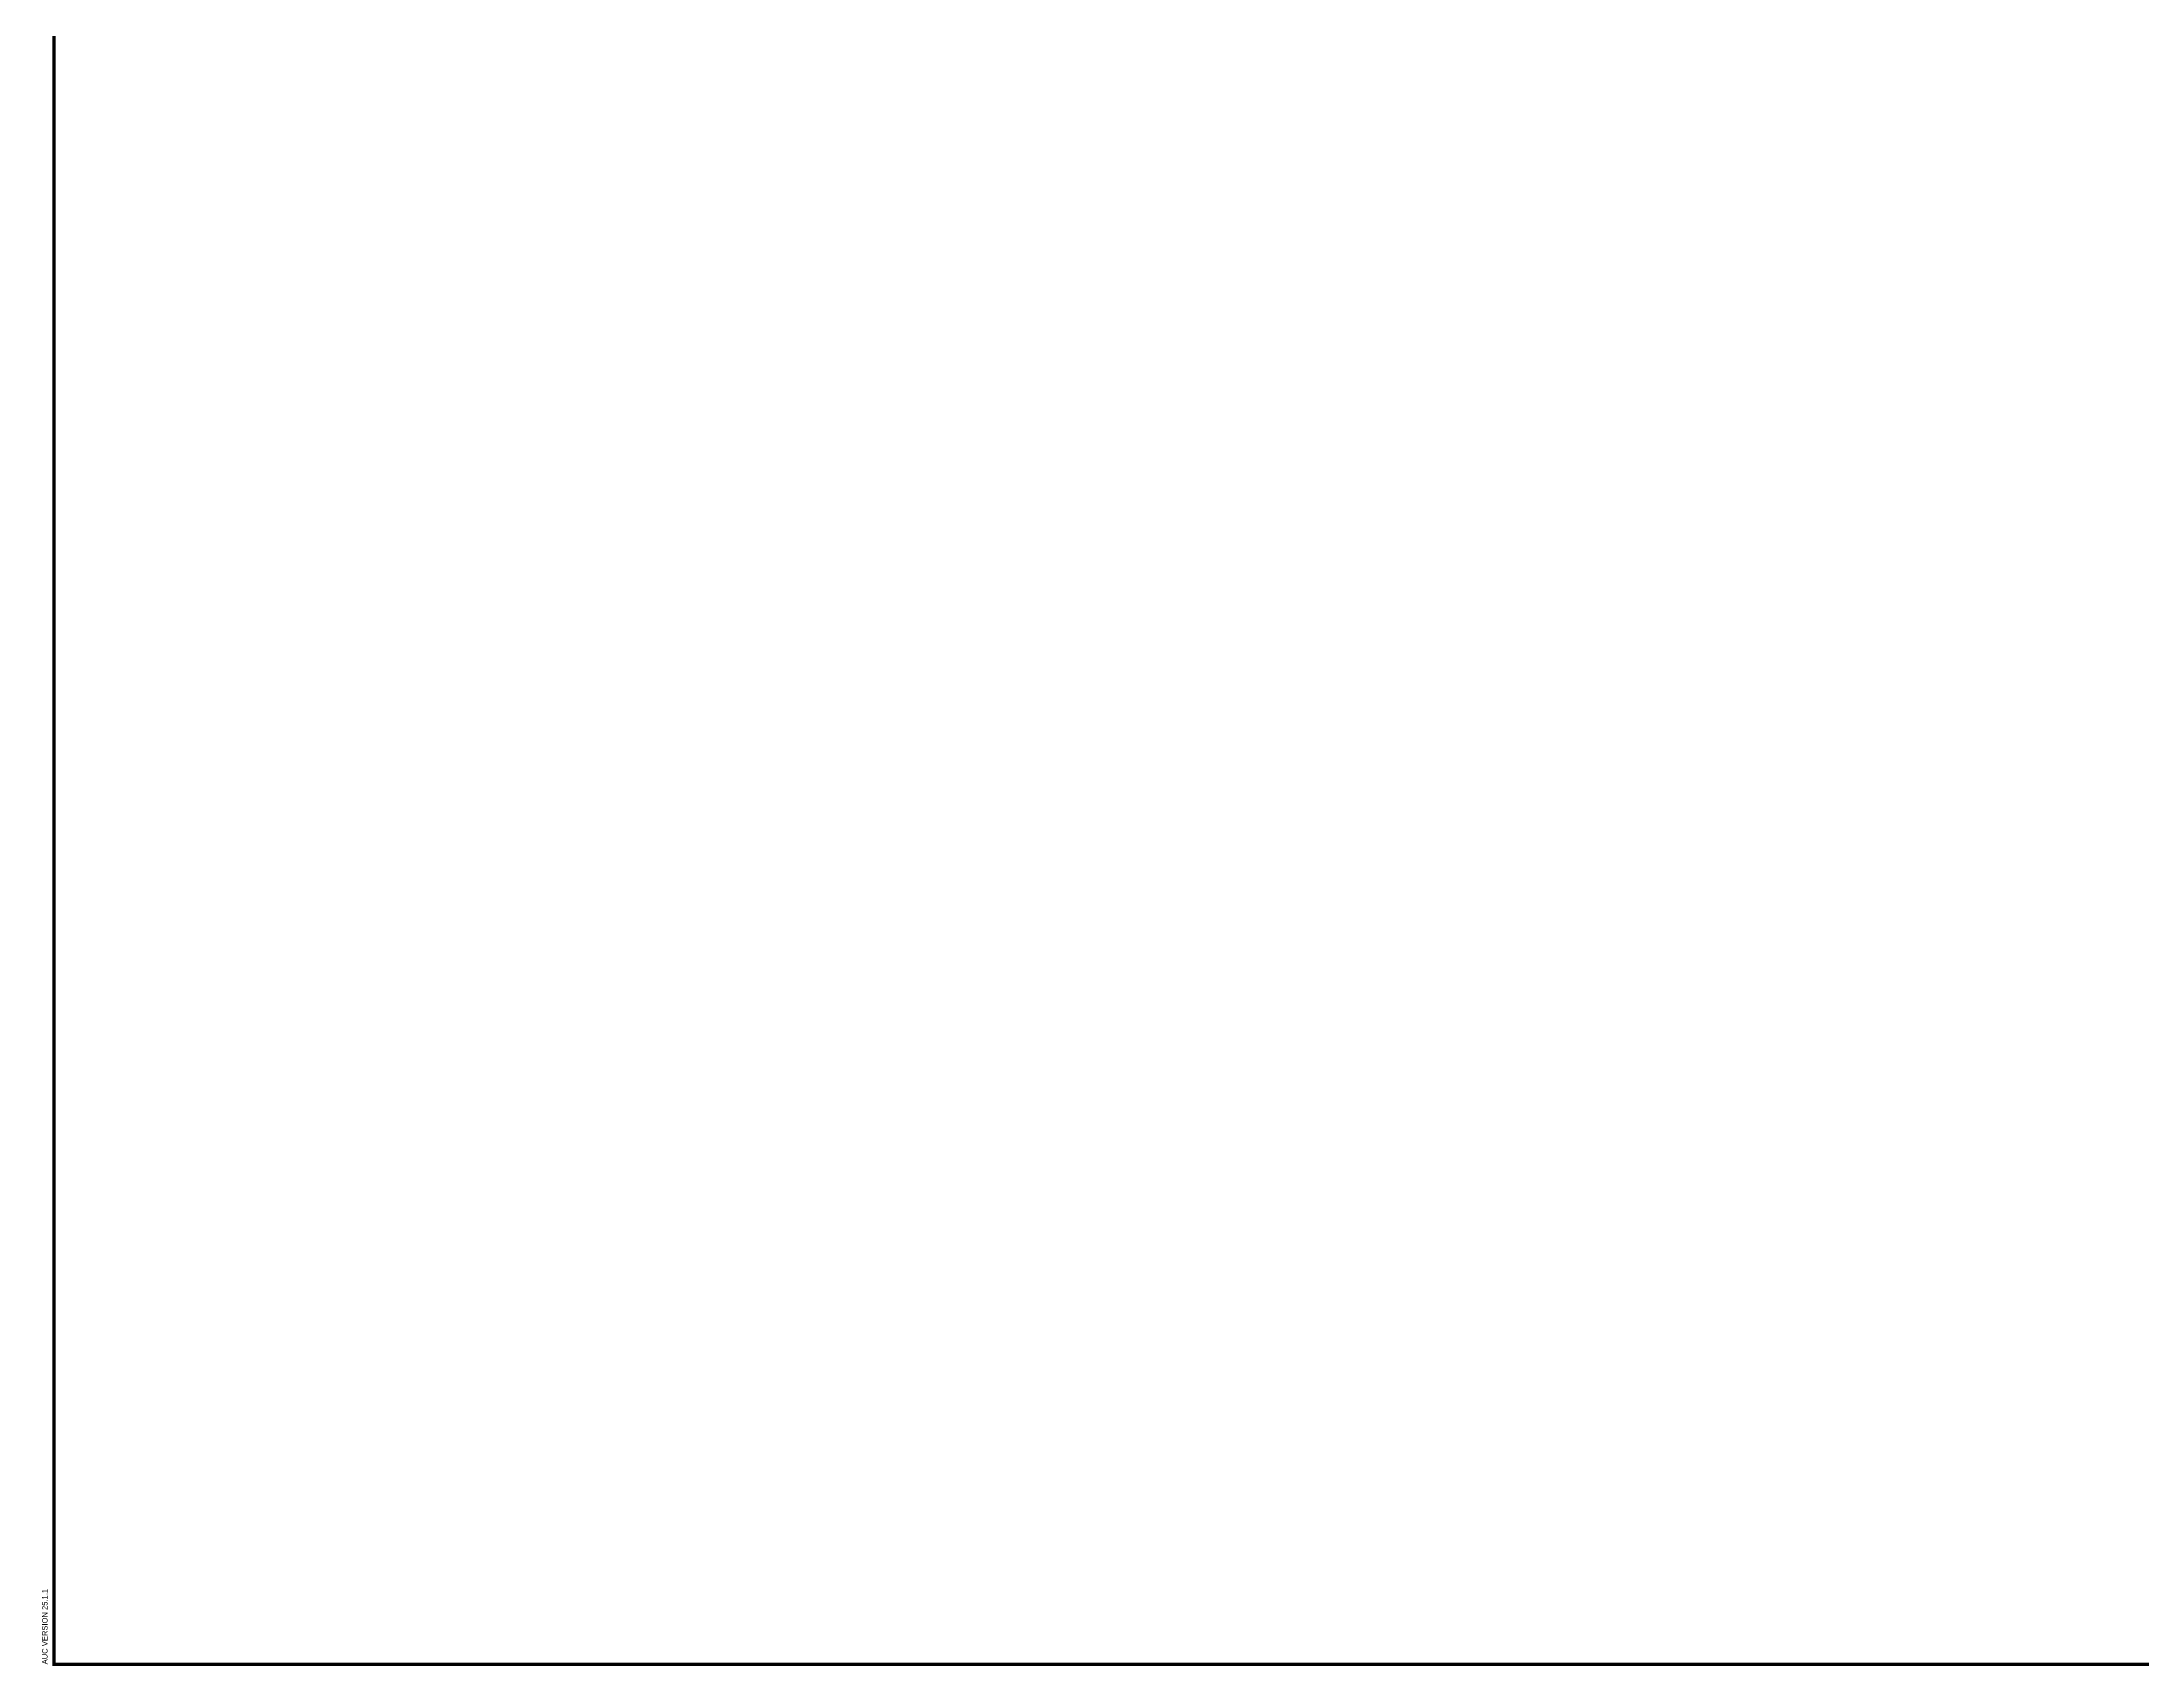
# Paper-space layout 'COV-01' of a CAD drawing. Header units: metres. Extents: x -2 to 878, y -2 to 598.
# Drawn here: x 1.9 to 388.6, y 0.5 to 299.5 of the extents above; entities that cross this region are included whole.
import ezdxf
from ezdxf.enums import TextEntityAlignment as Align

# ---------------------------------------------------------------- set-up
doc = ezdxf.new("R2010")
doc.units = ezdxf.units.M
doc.header["$LTSCALE"] = 0.21
doc.styles.add('DIMS_Span', font='Arial.ttf')
doc.styles.get("Standard").update_dxf_attribs({"font": 'Arial.ttf'})

# ---------------------------------------------------------------- blocks, each defined once
blk = doc.blocks.new('TB_D_COVER_PAGE')
at = {"const_width": 0.0234}
blk.add_lwpolyline([(34.175, 23.44), (34.175, 0), (0, 0), (0, 23.44)], close=True, dxfattribs=at)
at = {"style": 'DIMS_Span'}
for tag, height, p in [('PROJECT_NAME', 0.15, (31.674, 2.664)), ('PROJECT_TYPE', 0.15, (31.679, 2.382)), ('MUNICIPALITY', 0.15, (31.684, 2.015)), ('DRAWING_TYPE', 0.108, (31.677, 1.668)), ('PROJECT_WORK_ORDER', 0.15, (30.426, 1.183)), ('PROJECT_TECHNICIAN', 0.15, (30.427, 0.694)), ('DESIGN_DATE', 0.15, (32.937, 0.685)), ('DRAWING_NUMBER', 0.15, (31.05, 0.204))]:
    blk.add_attdef(tag, text='', height=height, dxfattribs=at).set_placement(p, align=Align.MIDDLE_CENTER)
blk.add_attdef('SCALE', text='', height=0.138, dxfattribs=at).set_placement((32.924, 1.192), align=Align.MIDDLE)
blk.add_attdef('SHEET', text='', height=0.138, dxfattribs=at).set_placement((33.39, 0.046), align=Align.BOTTOM_RIGHT)
blk.add_attdef('SHEET_MAX', text='', height=0.138, dxfattribs=at).set_placement((33.72, 0.052), align=Align.BOTTOM_LEFT)

psp = doc.layouts.new('COV-01')

# ---------------------------------------------------------------- block references
at = {"xscale": 25.4, "yscale": 25.4, "zscale": 25.4}
psp.add_blockref('TB_D_COVER_PAGE', (4.12, 0.81), dxfattribs=at)

# ---------------------------------------------------------------- texts
at = {"insert": (1.94, 0.81), "char_height": 1, "attachment_point": 1, "rotation": 90}
psp.add_mtext('AUC VERSION 25.1.1', dxfattribs=at)

doc.saveas('drawing.dxf')
